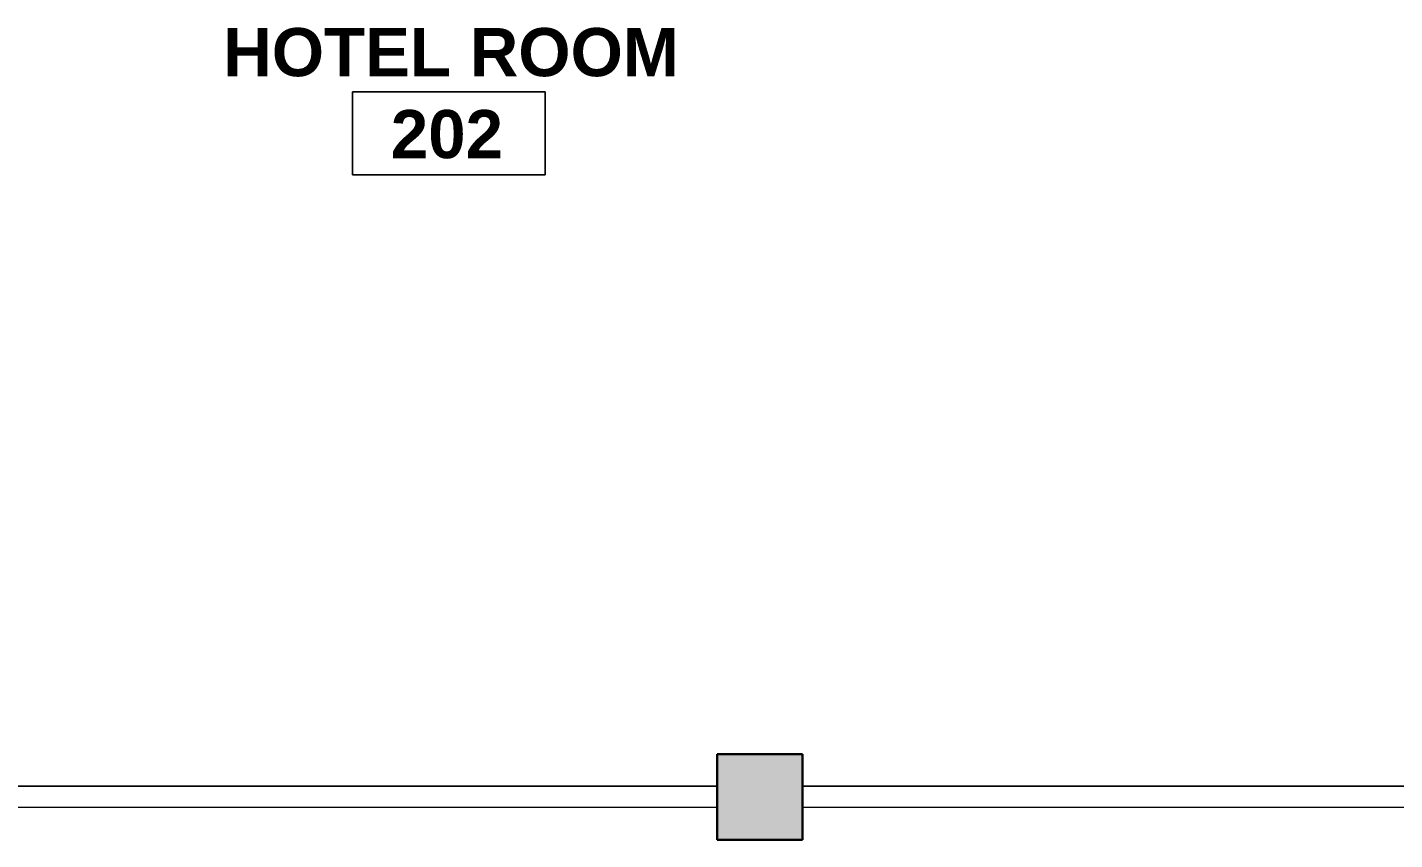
# Model space of a CAD drawing. Header units: inches. Extents: x -1176 to 1507, y -2563 to 978.
# Drawn here: x 826.4 to 954.2, y 9.3 to 85.2 of the extents above; entities that cross this region are included whole.
import ezdxf

# ---------------------------------------------------------------- set-up
doc = ezdxf.new("R2010")
doc.units = ezdxf.units.IN
doc.header["$MEASUREMENT"] = 0
for name, color, linetype, lineweight in [('A-AREA-IDEN', 2, 'Continuous', 9), ('A-COLS', 52, 'Continuous', 18), ('A-FLOR-HRAL', 11, 'Continuous', 18)]:
    doc.layers.add(name, color=color, linetype=linetype, lineweight=lineweight)
doc.styles.add('Swis721 Lt BT_B', font='', dxfattribs={"height": 4.5})
doc.styles.get('Swis721 Lt BT_B').set_extended_font_data('Swis721 Lt BT', bold=True)

# ---------------------------------------------------------------- blocks, each defined once
blk = doc.blocks.new('Top Rail Type - Top Rail_Internal_-6919815-2nd Floor Power _ Signal')
at = {"layer": 'A-FLOR-HRAL', "lineweight": 9}
for p, q in [((772.5, 14.32), (890.9, 14.32)), ((898.9, 14.32), (1060.27, 14.32)), ((890.9, 12.32), (772.5, 12.32)), ((1060.27, 12.32), (898.9, 12.32))]:
    blk.add_line(p, q, dxfattribs=at)
blk = doc.blocks.new('Top Rail Type - Top Rail_Internal_-V10-2nd Floor Power _ Signal')
at = {"layer": 'A-FLOR-HRAL', "lineweight": 9}
for p, q in [((890.9, 14.32), (772.5, 14.32)), ((1060.27, 14.32), (898.9, 14.32)), ((890.9, 12.32), (772.5, 12.32)), ((1060.27, 12.32), (898.9, 12.32))]:
    blk.add_line(p, q, dxfattribs=at)
blk = doc.blocks.new('Room Tag - Room Name and Number-3379422-2nd Floor Power _ Signal')
at = {"layer": 'A-AREA-IDEN'}
for p, q in [((-0.1881, -0.1636), (-0.1881, -0.0018)), ((-0.1881, -0.0018), (0.1869, -0.0018)), ((0.1869, -0.0018), (-0.1881, -0.0018)), ((-0.1881, -0.0018), (-0.1881, -0.1636)), ((0.1869, -0.0018), (0.1869, -0.1636)), ((0.1869, -0.1636), (0.1869, -0.0018)), ((0.1869, -0.1636), (-0.1881, -0.1636)), ((-0.1881, -0.1636), (0.1869, -0.1636))]:
    blk.add_line(p, q, dxfattribs=at)

msp = doc.modelspace()

# ---------------------------------------------------------------- hatches: boundary and pattern name
at = {"layer": 'A-COLS'}
msp.add_hatch(color=250, dxfattribs=at).paths.add_polyline_path([(890.9, 9.32), (898.9, 9.32), (898.9, 17.32), (890.9, 17.32)], flags=0)

# ---------------------------------------------------------------- linework, layer by layer
at = {"layer": 'A-COLS', "color": 8, "lineweight": 30}
for p, q in [((898.9, 17.32), (890.9, 17.32)), ((890.9, 17.32), (890.9, 9.32)), ((898.9, 9.32), (898.9, 17.32)), ((890.9, 9.32), (898.9, 9.32))]:
    msp.add_line(p, q, dxfattribs=at)

# ---------------------------------------------------------------- block references
at = {"layer": 'A-AREA-IDEN', "xscale": 47.99999999999997, "yscale": 47.99999999999997, "zscale": 47.99999999999997}
msp.add_blockref('Room Tag - Room Name and Number-3379422-2nd Floor Power _ Signal', (865.85, 79.3), dxfattribs=at)
at = {"layer": 'A-FLOR-HRAL', "lineweight": 9}
for name in ['Top Rail Type - Top Rail_Internal_-6919815-2nd Floor Power _ Signal', 'Top Rail Type - Top Rail_Internal_-V10-2nd Floor Power _ Signal']:
    msp.add_blockref(name, (0, 0), dxfattribs=at)

# ---------------------------------------------------------------- texts
at = {"layer": 'A-AREA-IDEN', "char_height": 4.5, "attachment_point": 1, "style": 'Swis721 Lt BT_B'}
for s, insert, width in [('HOTEL ROOM', (844.73, 85.16), 51.0555), ('202', (860.4, 77.5), 12.726)]:
    msp.add_mtext(s, dxfattribs=dict(at, insert=insert, width=width))

doc.saveas('drawing.dxf')
